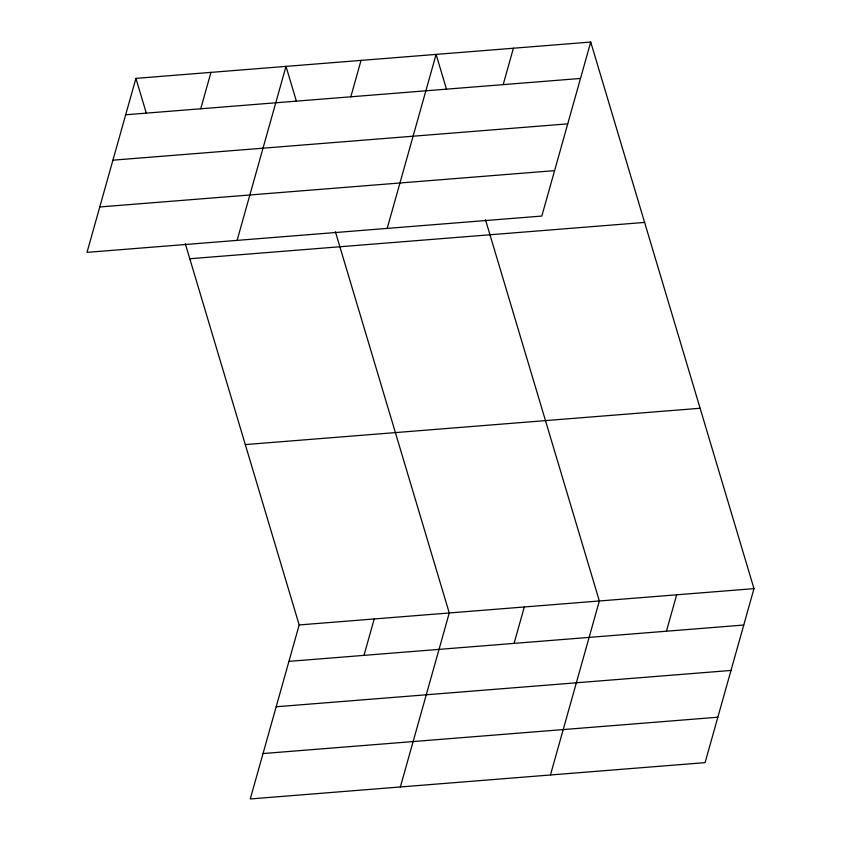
<?xml version="1.0" encoding="UTF-8"?>
<svg xmlns="http://www.w3.org/2000/svg" width="841" height="841" viewBox="0 0 841 841"><rect width="100%" height="100%" fill="white"/><g stroke="black" fill="none" stroke-linecap="round" stroke-linejoin="round"><path stroke-width="1.26" d="M135.916 78.371L87.012 252.363L541.825 216.053L590.729 42.05L135.916 78.371L146.397 113.44M200.726 108.783L210.965 72.379M237.099 240.379L286.003 66.386L296.484 101.456M350.813 96.799L361.052 60.394M387.186 228.395L436.09 54.402L446.571 89.472M185.304 243.711L299.175 624.947L250.271 798.95L705.084 762.629L753.988 588.637L590.729 42.05M503.181 84.636L513.409 48.221M363.985 655.37L374.224 618.955M400.358 786.966L449.262 612.963L335.391 231.727M514.072 643.386L524.311 606.971M550.445 774.982L599.349 600.979L485.478 219.743M666.44 631.213L676.669 594.808M125.687 114.775L580.49 78.455M112.925 160.179L567.728 123.858M99.774 206.96L554.587 170.639M189.793 258.744L644.605 222.423M245.309 444.584L700.111 408.263M299.175 624.947L753.988 588.637M288.947 661.362L743.749 625.042M276.184 706.766L730.987 670.445M263.033 753.547L717.846 717.226"/></g></svg>
